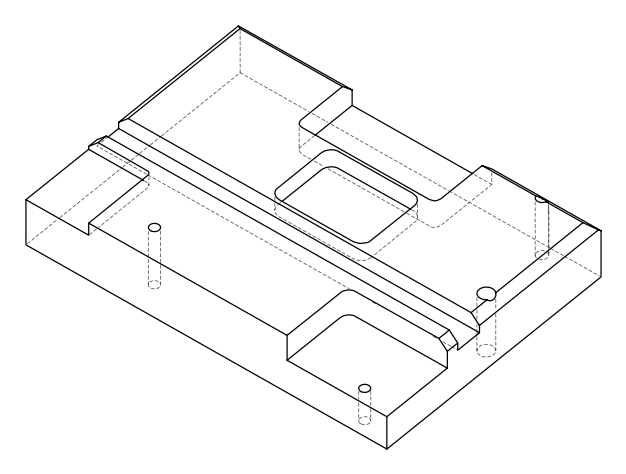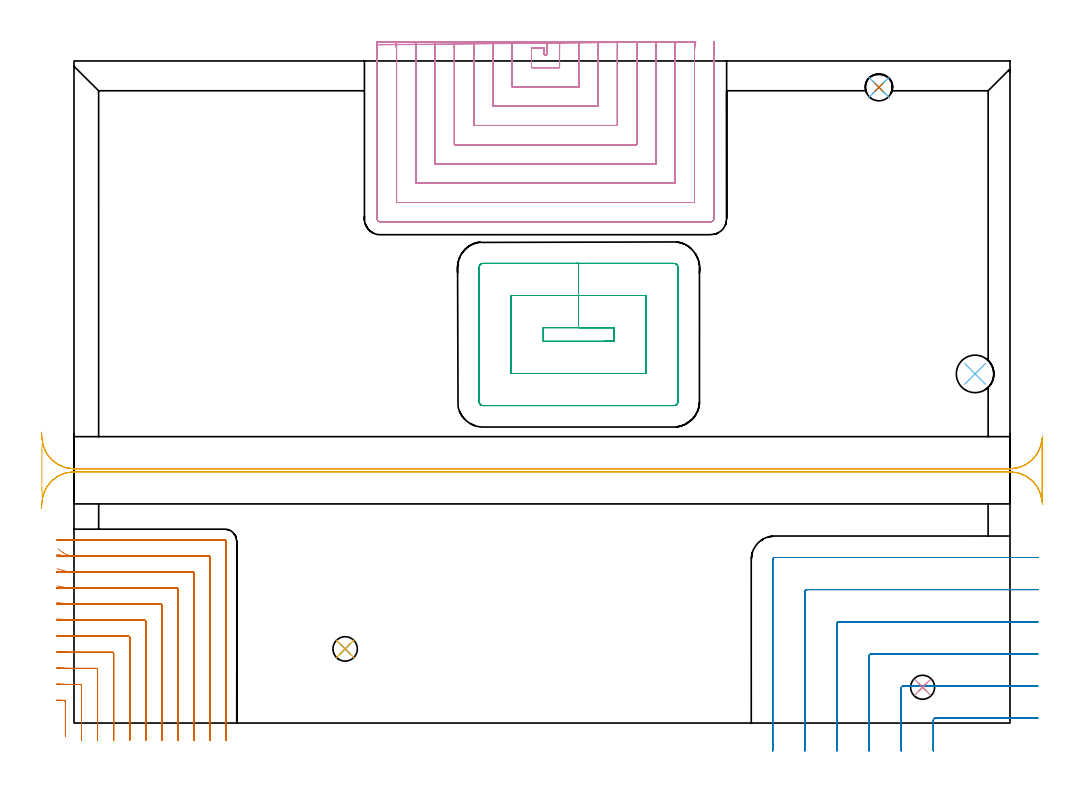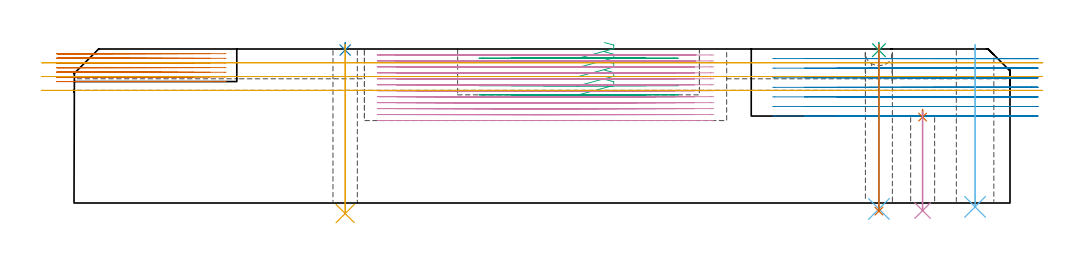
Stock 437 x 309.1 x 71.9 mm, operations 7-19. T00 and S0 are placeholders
(PLAN: 19 operations, 10 tool changes, 142.4 min)
(1 AREA_MILL | FG_CHAMFER_SURFACE | UGT0205_001 | 0.71 min | 1401 mm3)
(2 AREA_MILL_1 | FG_CHAMFER_SURFACE_1 | UGT0205_001 | 0.62 min | 1628 mm3)
(3 AREA_MILL_2 | FG_CHAMFER_SURFACE_2 | UGT0205_001 | 5.55 min | 13774 mm3)
(4 AREA_MILL_3 | FG_CHAMFER_SURFACE_3 | UGT0205_001 | 5.53 min | 13458 mm3)
(5 AREA_MILL_4 | FG_CHAMFER_SURFACE_4 | UGT0205_001 | 5.64 min | 8891 mm3)
(6 AREA_MILL_5 | FG_CHAMFER_SURFACE_5 | UGT0205_001 | 6.86 min | 11357 mm3)
(7 MILL_CORNER_NOTCH_RECTANGULAR | CORNER_NOTCH_RECTANGULAR | NXT0201_013 | Follow Part, ap 2.5, ae 75% | 16.69 min | 104017 mm3)
(8 MILL_CORNER_NOTCH_RECTANGULAR_1 | CORNER_NOTCH_RECTANGULAR_1 | UGT0201_094 | Follow Part, ap 5, ae 75% | 12.81 min | 328967 mm3)
(9 MILL_RECTANGULAR_POCKET | POCKET_RECTANGULAR_STRAIGHT | UGT0201_094 | Follow Part, ap 5, ae 75% | 6.82 min | 206183 mm3)
(10 MILL_SLOT | SLOT_PARTIAL_RECTANGULAR | NXT0201_011 | Follow Part, ap 3, ae 75% | 73.53 min | 455980 mm3)
(11 MILL_RECTANGULAR_SLOT | SLOT_RECTANGULAR | UGT0201_018 | Follow Part, ap 7.5, ae 75% | 6.07 min | 263384 mm3)
(12 INDEXABLE_INSERT_DRILL_THROUGH_HOLE_FROM_SOLID | STEP1HOLE | NXT0302_006 | 0.3 min | 17216 mm3)
(13 SPOT_DRILL | STEP1HOLE_1 | NXT0321_9005460120000 | 0.04 min | 9 mm3)
(14 SPOT_DRILL_1 | STEP1HOLE_2 | NXT0321_9005460120000 | 0.03 min | 8 mm3)
(15 SPOT_DRILL_2 | STEP1HOLE_3 | NXT0321_9005460120000 | 0.03 min | 0 mm3)
(16 DRILL_THROUGH_HOLE_INTO_CENTER | STEP1HOLE_1 | NXT0301_083 | 0.19 min | 3939 mm3)
(17 DRILL_THROUGH_HOLE_INTO_CENTER_1 | STEP1HOLE_2 | UGT0301_225 | 0.32 min | 7322 mm3)
(18 DRILL_THROUGH_HOLE_INTO_CENTER_2 | STEP1HOLE_3 | NXT0301_042 | 0.31 min | 2750 mm3)
(19 DRILL_TO_ENLARGE_THROUGH_HOLE | STEP1HOLE_3 | NXT0301_097 | 0.31 min | 5910 mm3)
(TOOL UGT0205_001 | Chamfer Mill 20 x 3 x 45 deg. | D20 FL50 Z2)
(TOOL NXT0201_013 | ENDMILL 10mm | D10 FL30 Z4)
(TOOL UGT0201_094 | End mill 20 mm | D20 FL38 Z4)
(TOOL NXT0201_011 | ENDMILL 12mm [2P460-1200-NA 1630] | D12 FL38 Z6)
(TOOL UGT0201_018 | End mill 30 mm | D30 FL50 Z4)
(TOOL NXT0302_006 | Index. Insert Drill 17.5mm [880-D1750L25-05] | D17.5 PA176 FL88 Z2)
(TOOL NXT0321_9005460120000 | NC Spot Drill, 142deg, 12mm, Carbide, Uncoated | D12 PA142 FL30 Z2)
(TOOL NXT0301_083 | Carbide Drill 11.2mm [860.1-1120-056A1-MM 2214] | D11.2 PA140 FL72 Z2)
(TOOL UGT0301_225 | Twist Drill 11.4 mm | D11.4 PA118 FL92 Z2)
(TOOL NXT0301_042 | Carbide Drill 7.1mm [860.1-0710-057A1-MM 2214] | D7.1 PA140 FL85 Z2)
(TOOL NXT0301_097 | Carbide Drill 12.6mm [860.1-1260-063A1-MM 2214] | D12.6 PA140 FL77 Z2)
(OP 7 MILL_CORNER_NOTCH_RECTANGULAR)
G17 G21 G94 G90
T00 M6
G54
G17 G0 G90 X-4. Y-6. S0 M3
G43 Z81.9 H0
Z69.728
G94 G1 Y-3. F250.
Y10.111 F500.
G3 X-4.468 Y10.604 R0.5
G2 X-5. Y10.634 R75.
G1 X-7.995 Y10.814 F250.
G0 Z81.9
X3.5 Y-8.
Z69.728
G1 Y-5.
Y17.505 F500.
G3 X3.005 Y18. R0.5
G1 X-0.516
G2 X-5. Y18.149 R67.5
G1 X-7.993 Y18.348 F250.
G0 Z81.9
X11. Y-8.
Z69.728
G1 Y-5.
Y25.005 F500.
G3 X10.505 Y25.5 R0.5
G1 X-0.516
G2 X-5. Y25.668 R60.
G1 X-7.992 Y25.892 F250.
G0 Z81.9
X18.5 Y-8.
Z69.728
G1 Y-5.
Y32.505 F500.
G3 X18.005 Y33. R0.5
G1 X-0.516
G2 X-5. Y33.192 R52.5
G1 X-7.989 Y33.448 F250.
G0 Z81.9
X26. Y-8.
Z69.728
G1 Y-5.
Y40.004 F500.
G3 X25.504 Y40.5 R0.5
G1 X-0.516
G2 X-5. Y40.724 R45.
G1 X-7.985 Y41.023 F250.
G0 Z81.9
X33.5 Y-8.
Z69.728
G1 Y-5.
Y47.504 F500.
G3 X33.004 Y48. R0.5
G1 X-0.516
G2 X-5. Y48.269 R37.5
G1 X-7.978 Y48.628 F250.
G0 Z81.9
X41. Y-8.
Z69.728
G1 Y-5.
Y55.004 F500.
G3 X40.504 Y55.5 R0.5
G1 X-0.516
G2 X-5. Y55.837 R30.
G1 X-7.966 Y56.285 F250.
G0 Z81.9
X48.5 Y-8.
Z69.728
G1 Y-5.
Y62.504 F500.
G3 X48.004 Y63. R0.5
G1 X-0.516
G2 X-5. Y63.451 R22.5
G1 X-7.94 Y64.049 F250.
G0 Z81.9
X56. Y-8.
Z69.728
G1 Y-5.
Y70.004 F500.
G3 X55.504 Y70.5 R0.5
G1 X-0.516
G2 X-5. Y71.186 R15.
G1 X-7.863 Y72.083 F250.
G0 Z81.9
X63.5 Y-8.
Z69.728
G1 Y-5.
Y77.503 F500.
G3 X63.003 Y78. R0.5
G1 X-0.516
G2 X-5. Y79.488 R7.5
G1 X-7.405 Y81.281 F250.
G0 Z81.9
X71. Y-8.
Z69.728
G1 Y-5.
Y84.8 F500.
G3 X70.3 Y85.5 R0.7
G1 X-0.516
X-3.516 F250.
G0 Z81.9
X-4. Y-6.
Z67.557
G1 Y-3.
Y10.012 F500.
G3 X-4.488 Y10.506 R0.5
G2 X-5. Y10.515 R75.
G1 X-7.999 Y10.574 F250.
G0 Z81.9
X3.5 Y-8.
Z67.557
G1 Y-5.
Y17.505 F500.
G3 X3.005 Y18. R0.5
G1 X-3.524
G2 X-5. Y18.016 R67.5
G1 X-7.999 Y18.082 F250.
G0 Z81.9
X11. Y-8.
Z67.557
G1 Y-5.
Y25.005 F500.
G3 X10.505 Y25.5 R0.5
G1 X-3.524
G2 X-5. Y25.518 R60.
G1 X-7.999 Y25.592 F250.
G0 Z81.9
X18.5 Y-8.
Z67.557
G1 Y-5.
Y32.505 F500.
G3 X18.005 Y33. R0.5
G1 X-3.524
G2 X-5. Y33.021 R52.5
G1 X-7.999 Y33.105 F250.
G0 Z81.9
X26. Y-8.
Z67.557
G1 Y-5.
Y40.004 F500.
G3 X25.504 Y40.5 R0.5
G1 X-3.524
G2 X-5. Y40.524 R45.
G1 X-7.998 Y40.623 F250.
G0 Z81.9
X33.5 Y-8.
Z67.557
G1 Y-5.
Y47.504 F500.
G3 X33.004 Y48. R0.5
G1 X-3.524
G2 X-5. Y48.029 R37.5
G1 X-7.998 Y48.147 F250.
G0 Z81.9
X41. Y-8.
Z67.557
G1 Y-5.
Y55.004 F500.
G3 X40.504 Y55.5 R0.5
G1 X-3.524
G2 X-5. Y55.536 R30.
G1 X-7.996 Y55.684 F250.
G0 Z81.9
X48.5 Y-8.
Z67.557
G1 Y-5.
Y62.504 F500.
G3 X48.004 Y63. R0.5
G1 X-3.524
G2 X-5. Y63.048 R22.5
G1 X-7.994 Y63.245 F250.
G0 Z81.9
X56. Y-8.
Z67.557
G1 Y-5.
Y70.004 F500.
G3 X55.504 Y70.5 R0.5
G1 X-3.524
G2 X-5. Y70.573 R15.
G1 X-7.985 Y70.868 F250.
G0 Z81.9
X63.5 Y-8.
Z67.557
G1 Y-5.
Y77.503 F500.
G3 X63.003 Y78. R0.5
G1 X-3.524
G2 X-5. Y78.147 R7.5
G1 X-7.941 Y78.737 F250.
G0 Z81.9
X71. Y-8.
Z67.557
G1 Y-5.
Y84.8 F500.
G3 X70.3 Y85.5 R0.7
G1 X-3.524
X-6.524 F250.
G0 Z81.9
X-4. Y-6.
Z65.386
G1 Y-3.
Y10.005 F500.
G3 X-4.495 Y10.5 R0.5
G2 X-5. Y10.5 R75.
G1 X-8. Y10.507 F250.
G0 Z81.9
X3.5 Y-8.
Z65.386
G1 Y-5.
Y17.505 F500.
G3 X3.005 Y18. R0.5
G1 X-4.817
X-5.
X-8. Y18.008 F250.
G0 Z81.9
X11. Y-8.
Z65.386
G1 Y-5.
Y25.005 F500.
G3 X10.505 Y25.5 R0.5
G1 X-4.817
X-5.
X-8. Y25.509 F250.
G0 Z81.9
X18.5 Y-8.
Z65.386
G1 Y-5.
Y32.505 F500.
G3 X18.005 Y33. R0.5
G1 X-4.817
X-5.
X-8. Y33.011 F250.
G0 Z81.9
X26. Y-8.
Z65.386
G1 Y-5.
Y40.004 F500.
G3 X25.504 Y40.5 R0.5
G1 X-4.817
X-5.
X-8. Y40.513 F250.
G0 Z81.9
X33.5 Y-8.
Z65.386
G1 Y-5.
Y47.504 F500.
G3 X33.004 Y48. R0.5
G1 X-4.817
X-5.
X-8. Y48.015 F250.
G0 Z81.9
X41. Y-8.
Z65.386
G1 Y-5.
Y55.004 F500.
G3 X40.504 Y55.5 R0.5
G1 X-4.817
X-5. Y55.501
X-8. Y55.519 F250.
G0 Z81.9
X48.5 Y-8.
Z65.386
G1 Y-5.
Y62.504 F500.
G3 X48.004 Y63. R0.5
G1 X-4.817
X-5. Y63.001
X-8. Y63.025 F250.
G0 Z81.9
X56. Y-8.
Z65.386
G1 Y-5.
Y70.004 F500.
G3 X55.504 Y70.5 R0.5
G1 X-4.817
X-5. Y70.501
X-8. Y70.538 F250.
G0 Z81.9
X63.5 Y-8.
Z65.386
G1 Y-5.
Y77.503 F500.
G3 X63.003 Y78. R0.5
G1 X-4.817
X-5. Y78.002
X-7.999 Y78.075 F250.
G0 Z81.9
X71. Y-8.
Z65.386
G1 Y-5.
Y84.8 F500.
G3 X70.3 Y85.5 R0.7
G1 X-4.817
X-7.817 F250.
G0 Z81.9
X-4. Y-6.
Z63.214
G1 Y-3.
Y10.005 F500.
G3 X-4.495 Y10.5 R0.5
G2 X-5. Y10.498 R75.
G1 X-8. F250.
G0 Z81.9
X3.5 Y-8.
Z63.214
G1 Y-5.
Y17.505 F500.
G3 X3.005 Y18. R0.5
G1 X-5.
X-8. F250.
G0 Z81.9
X11. Y-8.
Z63.214
G1 Y-5.
Y25.005 F500.
G3 X10.505 Y25.5 R0.5
G1 X-5.
X-8. F250.
G0 Z81.9
X18.5 Y-8.
Z63.214
G1 Y-5.
Y32.505 F500.
G3 X18.005 Y33. R0.5
G1 X-5.
X-8. F250.
G0 Z81.9
X26. Y-8.
Z63.214
G1 Y-5.
Y40.004 F500.
G3 X25.504 Y40.5 R0.5
G1 X-5.
X-8. F250.
G0 Z81.9
X33.5 Y-8.
Z63.214
G1 Y-5.
Y47.504 F500.
G3 X33.004 Y48. R0.5
G1 X-5.
X-8. F250.
G0 Z81.9
X41. Y-8.
Z63.214
G1 Y-5.
Y55.004 F500.
G3 X40.504 Y55.5 R0.5
G1 X-5.
X-8. F250.
G0 Z81.9
X48.5 Y-8.
Z63.214
G1 Y-5.
Y62.504 F500.
G3 X48.004 Y63. R0.5
G1 X-5.
X-8. F250.
G0 Z81.9
X56. Y-8.
Z63.214
G1 Y-5.
Y70.004 F500.
G3 X55.504 Y70.5 R0.5
G1 X-5.
X-8. F250.
G0 Z81.9
X63.5 Y-8.
Z63.214
G1 Y-5.
Y77.503 F500.
G3 X63.003 Y78. R0.5
G1 X-5.
X-8. F250.
G0 Z81.9
X71. Y-8.
Z63.214
G1 Y-5.
Y84.8 F500.
G3 X70.3 Y85.5 R0.7
G1 X-5.
X-8. F250.
G0 Z81.9
X-4. Y-6.
Z61.043
G1 Y-3.
Y10.005 F500.
G3 X-4.495 Y10.5 R0.5
G2 X-5. Y10.498 R75.
G1 X-8. F250.
G0 Z81.9
X3.5 Y-8.
Z61.043
G1 Y-5.
Y17.505 F500.
G3 X3.005 Y18. R0.5
G1 X-5.
X-8. F250.
G0 Z81.9
X11. Y-8.
Z61.043
G1 Y-5.
Y25.005 F500.
G3 X10.505 Y25.5 R0.5
G1 X-5.
X-8. F250.
G0 Z81.9
X18.5 Y-8.
Z61.043
G1 Y-5.
Y32.505 F500.
G3 X18.005 Y33. R0.5
G1 X-5.
X-8. F250.
G0 Z81.9
X26. Y-8.
Z61.043
G1 Y-5.
Y40.004 F500.
G3 X25.504 Y40.5 R0.5
G1 X-5.
X-8. F250.
G0 Z81.9
X33.5 Y-8.
Z61.043
G1 Y-5.
Y47.504 F500.
G3 X33.004 Y48. R0.5
G1 X-5.
X-8. F250.
G0 Z81.9
X41. Y-8.
Z61.043
G1 Y-5.
Y55.004 F500.
G3 X40.504 Y55.5 R0.5
G1 X-5.
X-8. F250.
G0 Z81.9
X48.5 Y-8.
Z61.043
G1 Y-5.
Y62.504 F500.
G3 X48.004 Y63. R0.5
G1 X-5.
X-8. F250.
G0 Z81.9
X56. Y-8.
Z61.043
G1 Y-5.
Y70.004 F500.
G3 X55.504 Y70.5 R0.5
G1 X-5.
X-8. F250.
G0 Z81.9
X63.5 Y-8.
Z61.043
G1 Y-5.
Y77.503 F500.
G3 X63.003 Y78. R0.5
G1 X-5.
X-8. F250.
G0 Z81.9
X71. Y-8.
Z61.043
G1 Y-5.
Y84.8 F500.
G3 X70.3 Y85.5 R0.7
G1 X-5.
X-8. F250.
G0 Z81.9
X-4. Y-6.
Z58.871
G1 Y-3.
Y10.005 F500.
G3 X-4.495 Y10.5 R0.5
G2 X-5. Y10.498 R75.
G1 X-8. F250.
G0 Z81.9
X3.5 Y-8.
Z58.871
G1 Y-5.
Y17.505 F500.
G3 X3.005 Y18. R0.5
G1 X-5.
X-8. F250.
G0 Z81.9
X11. Y-8.
Z58.871
G1 Y-5.
Y25.005 F500.
G3 X10.505 Y25.5 R0.5
G1 X-5.
X-8. F250.
G0 Z81.9
X18.5 Y-8.
Z58.871
G1 Y-5.
Y32.505 F500.
G3 X18.005 Y33. R0.5
G1 X-5.
X-8. F250.
G0 Z81.9
X26. Y-8.
Z58.871
G1 Y-5.
Y40.004 F500.
G3 X25.504 Y40.5 R0.5
G1 X-5.
X-8. F250.
G0 Z81.9
X33.5 Y-8.
Z58.871
G1 Y-5.
Y47.504 F500.
G3 X33.004 Y48. R0.5
G1 X-5.
X-8. F250.
G0 Z81.9
X41. Y-8.
Z58.871
G1 Y-5.
Y55.004 F500.
G3 X40.504 Y55.5 R0.5
G1 X-5.
X-8. F250.
G0 Z81.9
X48.5 Y-8.
Z58.871
G1 Y-5.
Y62.504 F500.
G3 X48.004 Y63. R0.5
G1 X-5.
X-8. F250.
G0 Z81.9
X56. Y-8.
Z58.871
G1 Y-5.
Y70.004 F500.
G3 X55.504 Y70.5 R0.5
G1 X-5.
X-8. F250.
G0 Z81.9
X63.5 Y-8.
Z58.871
G1 Y-5.
Y77.503 F500.
G3 X63.003 Y78. R0.5
G1 X-5.
X-8. F250.
G0 Z81.9
X71. Y-8.
Z58.871
G1 Y-5.
Y84.8 F500.
G3 X70.3 Y85.5 R0.7
G1 X-5.
X-8. F250.
G0 Z81.9
X-4. Y-6.
Z56.7
G1 Y-3.
Y10.005 F500.
G3 X-4.495 Y10.5 R0.5
G2 X-5. Y10.498 R75.
G1 X-8. F250.
G0 Z81.9
X3.5 Y-8.
Z56.7
G1 Y-5.
Y17.505 F500.
G3 X3.005 Y18. R0.5
G1 X-5.
X-8. F250.
G0 Z81.9
X11. Y-8.
Z56.7
G1 Y-5.
Y25.005 F500.
G3 X10.505 Y25.5 R0.5
G1 X-5.
X-8. F250.
G0 Z81.9
X18.5 Y-8.
Z56.7
G1 Y-5.
Y32.505 F500.
G3 X18.005 Y33. R0.5
G1 X-5.
X-8. F250.
G0 Z81.9
X26. Y-8.
Z56.7
G1 Y-5.
Y40.004 F500.
G3 X25.504 Y40.5 R0.5
G1 X-5.
X-8. F250.
G0 Z81.9
X33.5 Y-8.
Z56.7
G1 Y-5.
Y47.504 F500.
G3 X33.004 Y48. R0.5
G1 X-5.
X-8. F250.
G0 Z81.9
X41. Y-8.
Z56.7
G1 Y-5.
Y55.004 F500.
G3 X40.504 Y55.5 R0.5
G1 X-5.
X-8. F250.
G0 Z81.9
X48.5 Y-8.
Z56.7
G1 Y-5.
Y62.504 F500.
G3 X48.004 Y63. R0.5
G1 X-5.
X-8. F250.
G0 Z81.9
X56. Y-8.
Z56.7
G1 Y-5.
Y70.004 F500.
G3 X55.504 Y70.5 R0.5
G1 X-5.
X-8. F250.
G0 Z81.9
X63.5 Y-8.
Z56.7
G1 Y-5.
Y77.503 F500.
G3 X63.003 Y78. R0.5
G1 X-5.
X-8. F250.
G0 Z81.9
X71. Y-8.
Z56.7
G1 Y-5.
Y84.8 F500.
G3 X70.3 Y85.5 R0.7
G1 X-5.
X-8. F250.
G0 Z81.9
M5
M2
(OP 8 MILL_CORNER_NOTCH_RECTANGULAR_1)
G17 G21 G94 G90
T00 M6
G54
G17 G0 G90 X450. Y2.3 S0 M3
G43 Z81.9 H0
Z67.428
G94 G1 X447. F250.
X402.194 F500.
G3 X401.2 Y1.307 R1.
G1 Y-10.
Y-13. F250.
G0 Z81.9
X450. Y17.3
Z67.428
G1 X447.
X387.194 F500.
G3 X386.2 Y16.306 R1.
G1 Y-10.
Y-13. F250.
G0 Z81.9
X450. Y32.3
Z67.428
G1 X447.
X372.194 F500.
G3 X371.2 Y31.306 R1.
G1 Y-10.
Y-13. F250.
G0 Z81.9
X450. Y47.3
Z67.428
G1 X447.
X357.195 F500.
G3 X356.2 Y46.305 R1.
G1 Y-10.
Y-13. F250.
G0 Z81.9
X450. Y62.3
Z67.428
G1 X447.
X342.195 F500.
G3 X341.2 Y61.305 R1.
G1 Y-10.
Y-13. F250.
G0 Z81.9
X450. Y77.3
Z67.428
G1 X447.
X327.195 F500.
G3 X326.2 Y76.305 R1.
G1 Y-10.
Y-13. F250.
G0 Z81.9
X450. Y2.3
Z62.957
G1 X447.
X402.193 F500.
G3 X401.2 Y1.307 R1.
G1 Y-10.
Y-13. F250.
G0 Z81.9
X450. Y17.3
Z62.957
G1 X447.
X387.194 F500.
G3 X386.2 Y16.306 R1.
G1 Y-10.
Y-13. F250.
G0 Z81.9
X450. Y32.3
Z62.957
G1 X447.
X372.194 F500.
G3 X371.2 Y31.306 R1.
G1 Y-10.
Y-13. F250.
G0 Z81.9
X450. Y47.3
Z62.957
G1 X447.
X357.195 F500.
G3 X356.2 Y46.305 R1.
G1 Y-10.
Y-13. F250.
G0 Z81.9
X450. Y62.3
Z62.957
G1 X447.
X342.195 F500.
G3 X341.2 Y61.305 R1.
G1 Y-10.
Y-13. F250.
G0 Z81.9
X450. Y77.3
Z62.957
G1 X447.
X327.195 F500.
G3 X326.2 Y76.305 R1.
G1 Y-10.
Y-13. F250.
G0 Z81.9
X450. Y2.3
Z58.486
G1 X447.
X402.193 F500.
G3 X401.2 Y1.307 R1.
G1 Y-10.
Y-13. F250.
G0 Z81.9
X450. Y17.3
Z58.486
G1 X447.
X387.194 F500.
G3 X386.2 Y16.306 R1.
G1 Y-10.
Y-13. F250.
G0 Z81.9
X450. Y32.3
Z58.486
G1 X447.
X372.194 F500.
G3 X371.2 Y31.306 R1.
G1 Y-10.
Y-13. F250.
G0 Z81.9
X450. Y47.3
Z58.486
G1 X447.
X357.195 F500.
G3 X356.2 Y46.305 R1.
G1 Y-10.
Y-13. F250.
G0 Z81.9
X450. Y62.3
Z58.486
G1 X447.
X342.195 F500.
G3 X341.2 Y61.305 R1.
G1 Y-10.
Y-13. F250.
G0 Z81.9
X450. Y77.3
Z58.486
G1 X447.
X327.195 F500.
G3 X326.2 Y76.305 R1.
G1 Y-10.
Y-13. F250.
G0 Z81.9
X450. Y2.3
Z54.014
G1 X447.
X402.193 F500.
G3 X401.2 Y1.307 R1.
G1 Y-10.
Y-13. F250.
G0 Z81.9
X450. Y17.3
Z54.014
G1 X447.
X387.194 F500.
G3 X386.2 Y16.306 R1.
G1 Y-10.
Y-13. F250.
G0 Z81.9
X450. Y32.3
Z54.014
G1 X447.
X372.194 F500.
G3 X371.2 Y31.306 R1.
G1 Y-10.
Y-13. F250.
G0 Z81.9
X450. Y47.3
Z54.014
G1 X447.
X357.195 F500.
G3 X356.2 Y46.305 R1.
G1 Y-10.
Y-13. F250.
G0 Z81.9
X450. Y62.3
Z54.014
G1 X447.
X342.195 F500.
G3 X341.2 Y61.305 R1.
G1 Y-10.
Y-13. F250.
G0 Z81.9
X450. Y77.3
Z54.014
G1 X447.
X327.195 F500.
G3 X326.2 Y76.305 R1.
G1 Y-10.
Y-13. F250.
G0 Z81.9
X450. Y2.3
Z49.543
G1 X447.
X402.193 F500.
G3 X401.2 Y1.307 R1.
G1 Y-10.
Y-13. F250.
G0 Z81.9
X450. Y17.3
Z49.543
G1 X447.
X387.194 F500.
G3 X386.2 Y16.306 R1.
G1 Y-10.
Y-13. F250.
G0 Z81.9
X450. Y32.3
Z49.543
G1 X447.
X372.194 F500.
G3 X371.2 Y31.306 R1.
G1 Y-10.
Y-13. F250.
G0 Z81.9
X450. Y47.3
Z49.543
G1 X447.
X357.195 F500.
G3 X356.2 Y46.305 R1.
G1 Y-10.
Y-13. F250.
G0 Z81.9
X450. Y62.3
Z49.543
G1 X447.
X342.195 F500.
G3 X341.2 Y61.305 R1.
G1 Y-10.
Y-13. F250.
G0 Z81.9
X450. Y77.3
Z49.543
G1 X447.
X327.195 F500.
G3 X326.2 Y76.305 R1.
G1 Y-10.
Y-13. F250.
G0 Z81.9
X450. Y2.3
Z45.071
G1 X447.
X402.193 F500.
G3 X401.2 Y1.307 R1.
G1 Y-10.
Y-13. F250.
G0 Z81.9
X450. Y17.3
Z45.071
G1 X447.
X387.194 F500.
G3 X386.2 Y16.306 R1.
G1 Y-10.
Y-13. F250.
G0 Z81.9
X450. Y32.3
Z45.071
G1 X447.
X372.194 F500.
G3 X371.2 Y31.306 R1.
G1 Y-10.
Y-13. F250.
G0 Z81.9
X450. Y47.3
Z45.071
G1 X447.
X357.195 F500.
G3 X356.2 Y46.305 R1.
G1 Y-10.
Y-13. F250.
G0 Z81.9
X450. Y62.3
Z45.071
G1 X447.
X342.195 F500.
G3 X341.2 Y61.305 R1.
G1 Y-10.
Y-13. F250.
G0 Z81.9
X450. Y77.3
Z45.071
G1 X447.
X327.195 F500.
G3 X326.2 Y76.305 R1.
G1 Y-10.
Y-13. F250.
G0 Z81.9
X450. Y2.3
Z40.6
G1 X447.
X402.193 F500.
G3 X401.2 Y1.307 R1.
G1 Y-10.
Y-13. F250.
G0 Z81.9
X450. Y17.3
Z40.6
G1 X447.
X387.194 F500.
G3 X386.2 Y16.306 R1.
G1 Y-10.
Y-13. F250.
G0 Z81.9
X450. Y32.3
Z40.6
G1 X447.
X372.194 F500.
G3 X371.2 Y31.306 R1.
G1 Y-10.
Y-13. F250.
G0 Z81.9
X450. Y47.3
Z40.6
G1 X447.
X357.195 F500.
G3 X356.2 Y46.305 R1.
G1 Y-10.
Y-13. F250.
G0 Z81.9
X450. Y62.3
Z40.6
G1 X447.
X342.195 F500.
G3 X341.2 Y61.305 R1.
G1 Y-10.
Y-13. F250.
G0 Z81.9
X450. Y77.3
Z40.6
G1 X447.
X327.195 F500.
G3 X326.2 Y76.305 R1.
G1 Y-10.
Y-13. F250.
G0 Z81.9
M5
M2
(OP 9 MILL_RECTANGULAR_POCKET)
G17 G21 G94 G90
T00 M6
G54
G17 G0 G90 X247.681 Y178.2 S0 M3
G43 Z81.9 H0
Z74.9
G94 G1 X252. Z73.743 F250.
Y184.6 Z72.028
X235.55 Z67.62
X219.1 F500.
Y178.2
X252.
Y184.6
X235.55
Y199.6
X204.1
Y163.2
X267.
Y199.6
X235.55
Y214.6
X191.
G3 X189.1 Y212.7 R1.9
G1 Y150.1
G3 X191. Y148.2 R1.9
G1 X280.1
G3 X282. Y150.1 R1.9
G1 Y212.7
G3 X280.1 Y214.6 R1.9
G1 X235.55
X234.55
G0 X247.681 Y178.2 Z70.62
G1 X252. Z69.463 F250.
Y184.6 Z67.748
X235.55 Z63.34
X219.1 F500.
Y178.2
X252.
Y184.6
X235.55
Y199.6
X204.1
Y163.2
X267.
Y199.6
X235.55
Y214.6
X191.
G3 X189.1 Y212.7 R1.9
G1 Y150.1
G3 X191. Y148.2 R1.9
G1 X280.1
G3 X282. Y150.1 R1.9
G1 Y212.7
G3 X280.1 Y214.6 R1.9
G1 X235.55
X234.55
G0 X247.681 Y178.2 Z66.34
G1 X252. Z65.183 F250.
Y184.6 Z63.468
X235.55 Z59.06
X219.1 F500.
Y178.2
X252.
Y184.6
X235.55
Y199.6
X204.1
Y163.2
X267.
Y199.6
X235.55
Y214.6
X191.
G3 X189.1 Y212.7 R1.9
G1 Y150.1
G3 X191. Y148.2 R1.9
G1 X280.1
G3 X282. Y150.1 R1.9
G1 Y212.7
G3 X280.1 Y214.6 R1.9
G1 X235.55
X234.55
G0 X247.681 Y178.2 Z62.06
G1 X252. Z60.903 F250.
Y184.6 Z59.188
X235.55 Z54.78
X219.1 F500.
Y178.2
X252.
Y184.6
X235.55
Y199.6
X204.1
Y163.2
X267.
Y199.6
X235.55
Y214.6
X191.
G3 X189.1 Y212.7 R1.9
G1 Y150.1
G3 X191. Y148.2 R1.9
G1 X280.1
G3 X282. Y150.1 R1.9
G1 Y212.7
G3 X280.1 Y214.6 R1.9
G1 X235.55
X234.55
G0 X247.681 Y178.2 Z57.78
G1 X252. Z56.623 F250.
Y184.6 Z54.908
X235.55 Z50.5
X219.1 F500.
Y178.2
X252.
Y184.6
X235.55
Y199.6
X204.1
Y163.2
X267.
Y199.6
X235.55
Y214.6
X191.
G3 X189.1 Y212.7 R1.9
G1 Y150.1
G3 X191. Y148.2 R1.9
G1 X280.1
G3 X282. Y150.1 R1.9
G1 Y212.7
G3 X280.1 Y214.6 R1.9
G1 X235.55
X234.55
G0 Z81.9
M5
M2
(OP 10 MILL_SLOT)
G17 G21 G94 G90
T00 M6
G54
G17 G0 G90 X220.774 Y318.099 S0 M3
G43 Z81.9 H1
Z69.117
G94 G1 X220.715 Y315.1 F250.
G3 X220.7 Y313.572 R78. F500.
G1 Y312.
X219.6
Y313.572
G3 X219.585 Y315.1 R78.
G1 X213.584
G2 X213.6 Y313.572 R72.
G1 Y306.
X226.7
Y313.572
G2 X226.716 Y315.1 R72.
G1 X226.78 Y318.099 F250.
X204.509
X204.581 Y315.1
G2 X204.6 Y313.572 R63. F500.
G1 Y297.
X235.7
Y313.572
G2 X235.719 Y315.1 R63.
G1 X235.791 Y318.099 F250.
X195.493
X195.578 Y315.1
G2 X195.6 Y313.572 R54. F500.
G1 Y288.
X244.7
Y313.572
G2 X244.722 Y315.1 R54.
G1 X244.806 Y318.099 F250.
X186.472 Y318.098
X186.574 Y315.1
G2 X186.6 Y313.572 R45. F500.
G1 Y279.
X253.7
Y313.572
G2 X253.726 Y315.1 R45.
G1 X253.828 Y318.098 F250.
X177.44 Y318.097
X177.568 Y315.1
G2 X177.6 Y313.572 R36. F500.
G1 Y270.
X262.7
Y313.572
G2 X262.732 Y315.1 R36.
G1 X262.86 Y318.097 F250.
X168.387 Y318.095
X168.557 Y315.1
G2 X168.6 Y313.572 R27. F500.
G1 Y261.
X271.7
Y313.572
G2 X271.743 Y315.1 R27.
G1 X271.913 Y318.095 F250.
X159.28 Y318.089
X159.535 Y315.1
G2 X159.6 Y313.572 R18. F500.
G1 Y252.
X280.7
Y313.572
G2 X280.765 Y315.1 R18.
G1 X281.02 Y318.089 F250.
X149.96 Y318.056
X150.469 Y315.1
G2 X150.6 Y313.572 R9. F500.
G1 Y243.
X289.7
Y313.572
G2 X289.831 Y315.1 R9.
G1 X290.34 Y318.056 F250.
X141.6 Y316.572
Y313.572
Y235.4 F500.
G3 X143. Y234. R1.4
G1 X297.3
G3 X298.7 Y235.4 R1.4
G1 Y313.572
Y316.572 F250.
G0 X220.761 Y318.1 Z66.333
G1 X220.711 Y315.1
G3 X220.7 Y313.794 R78. F500.
G1 Y312.
X219.6
Y313.794
G3 X219.589 Y315.1 R78.
G1 X213.588
G2 X213.6 Y313.794 R72.
G1 Y306.
X226.7
Y313.794
G2 X226.712 Y315.1 R72.
G1 X226.766 Y318.1 F250.
X204.524 Y318.099
X204.586 Y315.1
G2 X204.6 Y313.794 R63. F500.
G1 Y297.
X235.7
Y313.794
G2 X235.714 Y315.1 R63.
G1 X235.776 Y318.099 F250.
X195.512
X195.584 Y315.1
G2 X195.6 Y313.794 R54. F500.
G1 Y288.
X244.7
Y313.794
G2 X244.716 Y315.1 R54.
G1 X244.788 Y318.099 F250.
X186.494
X186.581 Y315.1
G2 X186.6 Y313.794 R45. F500.
G1 Y279.
X253.7
Y313.794
G2 X253.719 Y315.1 R45.
G1 X253.806 Y318.099 F250.
X177.467 Y318.098
X177.576 Y315.1
G2 X177.6 Y313.794 R36. F500.
G1 Y270.
X262.7
Y313.794
G2 X262.724 Y315.1 R36.
G1 X262.833 Y318.098 F250.
X168.423 Y318.096
X168.568 Y315.1
G2 X168.6 Y313.794 R27. F500.
G1 Y261.
X271.7
Y313.794
G2 X271.732 Y315.1 R27.
G1 X271.877 Y318.096 F250.
X159.335 Y318.092
X159.553 Y315.1
G2 X159.6 Y313.794 R18. F500.
G1 Y252.
X280.7
Y313.794
G2 X280.747 Y315.1 R18.
G1 X280.965 Y318.092 F250.
X150.07 Y318.068
X150.505 Y315.1
G2 X150.6 Y313.794 R9. F500.
G1 Y243.
X289.7
Y313.794
G2 X289.795 Y315.1 R9.
G1 X290.231 Y318.068 F250.
X141.6 Y316.794
Y313.794
Y235.4 F500.
G3 X143. Y234. R1.4
G1 X297.3
G3 X298.7 Y235.4 R1.4
G1 Y313.794
Y316.794 F250.
G0 X220.703 Y318.1 Z63.55
G1 X220.7 Y315.1
Y315.03 F500.
Y312.
X219.6
Y315.03
Y315.1
X213.6
Y315.03
Y306.
X226.7
Y315.03
Y315.1
X226.703 Y318.1 F250.
X204.597
X204.6 Y315.1
Y315.03 F500.
Y297.
X235.7
Y315.03
Y315.1
X235.703 Y318.1 F250.
X195.596
X195.6 Y315.1
Y315.03 F500.
Y288.
X244.7
Y315.03
Y315.1
X244.704 Y318.1 F250.
X186.595
X186.6 Y315.1
Y315.03 F500.
Y279.
X253.7
Y315.03
Y315.1
X253.705 Y318.1 F250.
X177.594
X177.6 Y315.1
Y315.03 F500.
Y270.
X262.7
Y315.03
Y315.1
X262.706 Y318.1 F250.
X168.592
X168.6 Y315.1
Y315.03 F500.
Y261.
X271.7
Y315.03
Y315.1
X271.708 Y318.1 F250.
X159.588
X159.6 Y315.1
Y315.03 F500.
Y252.
X280.7
Y315.03
Y315.1
X280.712 Y318.1 F250.
X150.576
X150.6 Y315.1
Y315.03 F500.
Y243.
X289.7
Y315.03
Y315.1
X289.724 Y318.1 F250.
X141.6 Y318.03
Y315.03
Y235.4 F500.
G3 X143. Y234. R1.4
G1 X297.3
G3 X298.7 Y235.4 R1.4
G1 Y315.03
Y318.03 F250.
G0 X220.7 Y318.1 Z60.767
G1 Y315.1
Y312. F500.
X219.6
Y315.1
X213.6
Y306.
X226.7
Y315.1
Y318.1 F250.
X204.6
Y315.1
Y297. F500.
X235.7
Y315.1
Y318.1 F250.
X195.6
Y315.1
Y288. F500.
X244.7
Y315.1
Y318.1 F250.
X186.6
Y315.1
Y279. F500.
X253.7
Y315.1
Y318.1 F250.
X177.6
Y315.1
Y270. F500.
X262.7
Y315.1
Y318.1 F250.
X168.6
Y315.1
Y261. F500.
X271.7
Y315.1
Y318.1 F250.
X159.6
Y315.1
Y252. F500.
X280.7
Y315.1
Y318.1 F250.
X150.6
Y315.1
Y243. F500.
X289.7
Y315.1
Y318.1 F250.
X141.6
Y315.1
Y235.4 F500.
G3 X143. Y234. R1.4
G1 X297.3
G3 X298.7 Y235.4 R1.4
G1 Y315.1
Y318.1 F250.
G0 X220.7 Z57.983
G1 Y315.1
Y312. F500.
X219.6
Y315.1
X213.6
Y306.
X226.7
Y315.1
Y318.1 F250.
X204.6
Y315.1
Y297. F500.
X235.7
Y315.1
Y318.1 F250.
X195.6
Y315.1
Y288. F500.
X244.7
Y315.1
Y318.1 F250.
X186.6
Y315.1
Y279. F500.
X253.7
Y315.1
Y318.1 F250.
X177.6
Y315.1
Y270. F500.
X262.7
Y315.1
Y318.1 F250.
X168.6
Y315.1
Y261. F500.
X271.7
Y315.1
Y318.1 F250.
X159.6
Y315.1
Y252. F500.
X280.7
Y315.1
Y318.1 F250.
X150.6
Y315.1
Y243. F500.
X289.7
Y315.1
Y318.1 F250.
X141.6
Y315.1
Y235.4 F500.
G3 X143. Y234. R1.4
G1 X297.3
G3 X298.7 Y235.4 R1.4
G1 Y315.1
Y318.1 F250.
G0 X220.7 Z55.2
G1 Y315.1
Y312. F500.
X219.6
Y315.1
X213.6
Y306.
X226.7
Y315.1
Y318.1 F250.
X204.6
Y315.1
Y297. F500.
X235.7
Y315.1
Y318.1 F250.
X195.6
Y315.1
Y288. F500.
X244.7
Y315.1
Y318.1 F250.
X186.6
Y315.1
Y279. F500.
X253.7
Y315.1
Y318.1 F250.
X177.6
Y315.1
Y270. F500.
X262.7
Y315.1
Y318.1 F250.
X168.6
Y315.1
Y261. F500.
X271.7
Y315.1
Y318.1 F250.
X159.6
Y315.1
Y252. F500.
X280.7
Y315.1
Y318.1 F250.
X150.6
Y315.1
Y243. F500.
X289.7
Y315.1
Y318.1 F250.
X141.6
Y315.1
Y235.4 F500.
G3 X143. Y234. R1.4
G1 X297.3
G3 X298.7 Y235.4 R1.4
G1 Y315.1
Y318.1 F250.
G0 X220.7 Z52.417
G1 Y315.1
Y312. F500.
X219.6
Y315.1
X213.6
Y306.
X226.7
Y315.1
Y318.1 F250.
X204.6
Y315.1
Y297. F500.
X235.7
Y315.1
Y318.1 F250.
X195.6
Y315.1
Y288. F500.
X244.7
Y315.1
Y318.1 F250.
X186.6
Y315.1
Y279. F500.
X253.7
Y315.1
Y318.1 F250.
X177.6
Y315.1
Y270. F500.
X262.7
Y315.1
Y318.1 F250.
X168.6
Y315.1
Y261. F500.
X271.7
Y315.1
Y318.1 F250.
X159.6
Y315.1
Y252. F500.
X280.7
Y315.1
Y318.1 F250.
X150.6
Y315.1
Y243. F500.
X289.7
Y315.1
Y318.1 F250.
X141.6
Y315.1
Y235.4 F500.
G3 X143. Y234. R1.4
G1 X297.3
G3 X298.7 Y235.4 R1.4
G1 Y315.1
Y318.1 F250.
G0 X220.7 Z49.633
G1 Y315.1
Y312. F500.
X219.6
Y315.1
X213.6
Y306.
X226.7
Y315.1
Y318.1 F250.
X204.6
Y315.1
Y297. F500.
X235.7
Y315.1
Y318.1 F250.
X195.6
Y315.1
Y288. F500.
X244.7
Y315.1
Y318.1 F250.
X186.6
Y315.1
Y279. F500.
X253.7
Y315.1
Y318.1 F250.
X177.6
Y315.1
Y270. F500.
X262.7
Y315.1
Y318.1 F250.
X168.6
Y315.1
Y261. F500.
X271.7
Y315.1
Y318.1 F250.
X159.6
Y315.1
Y252. F500.
X280.7
Y315.1
Y318.1 F250.
X150.6
Y315.1
Y243. F500.
X289.7
Y315.1
Y318.1 F250.
X141.6
Y315.1
Y235.4 F500.
G3 X143. Y234. R1.4
G1 X297.3
G3 X298.7 Y235.4 R1.4
G1 Y315.1
Y318.1 F250.
G0 X220.7 Z46.85
G1 Y315.1
Y312. F500.
X219.6
Y315.1
X213.6
Y306.
X226.7
Y315.1
Y318.1 F250.
X204.6
Y315.1
Y297. F500.
X235.7
Y315.1
Y318.1 F250.
X195.6
Y315.1
Y288. F500.
X244.7
Y315.1
Y318.1 F250.
X186.6
Y315.1
Y279. F500.
X253.7
Y315.1
Y318.1 F250.
X177.6
Y315.1
Y270. F500.
X262.7
Y315.1
Y318.1 F250.
X168.6
Y315.1
Y261. F500.
X271.7
Y315.1
Y318.1 F250.
X159.6
Y315.1
Y252. F500.
X280.7
Y315.1
Y318.1 F250.
X150.6
Y315.1
Y243. F500.
X289.7
Y315.1
Y318.1 F250.
X141.6
Y315.1
Y235.4 F500.
G3 X143. Y234. R1.4
G1 X297.3
G3 X298.7 Y235.4 R1.4
G1 Y315.1
Y318.1 F250.
G0 X220.7 Z44.067
G1 Y315.1
Y312. F500.
X219.6
Y315.1
X213.6
Y306.
X226.7
Y315.1
Y318.1 F250.
X204.6
Y315.1
Y297. F500.
X235.7
Y315.1
Y318.1 F250.
X195.6
Y315.1
Y288. F500.
X244.7
Y315.1
Y318.1 F250.
X186.6
Y315.1
Y279. F500.
X253.7
Y315.1
Y318.1 F250.
X177.6
Y315.1
Y270. F500.
X262.7
Y315.1
Y318.1 F250.
X168.6
Y315.1
Y261. F500.
X271.7
Y315.1
Y318.1 F250.
X159.6
Y315.1
Y252. F500.
X280.7
Y315.1
Y318.1 F250.
X150.6
Y315.1
Y243. F500.
X289.7
Y315.1
Y318.1 F250.
X141.6
Y315.1
Y235.4 F500.
G3 X143. Y234. R1.4
G1 X297.3
G3 X298.7 Y235.4 R1.4
G1 Y315.1
Y318.1 F250.
G0 X220.7 Z41.283
G1 Y315.1
Y312. F500.
X219.6
Y315.1
X213.6
Y306.
X226.7
Y315.1
Y318.1 F250.
X204.6
Y315.1
Y297. F500.
X235.7
Y315.1
Y318.1 F250.
X195.6
Y315.1
Y288. F500.
X244.7
Y315.1
Y318.1 F250.
X186.6
Y315.1
Y279. F500.
X253.7
Y315.1
Y318.1 F250.
X177.6
Y315.1
Y270. F500.
X262.7
Y315.1
Y318.1 F250.
X168.6
Y315.1
Y261. F500.
X271.7
Y315.1
Y318.1 F250.
X159.6
Y315.1
Y252. F500.
X280.7
Y315.1
Y318.1 F250.
X150.6
Y315.1
Y243. F500.
X289.7
Y315.1
Y318.1 F250.
X141.6
Y315.1
Y235.4 F500.
G3 X143. Y234. R1.4
G1 X297.3
G3 X298.7 Y235.4 R1.4
G1 Y315.1
Y318.1 F250.
G0 X220.7 Z38.5
G1 Y315.1
Y312. F500.
X219.6
Y315.1
X213.6
Y306.
X226.7
Y315.1
Y318.1 F250.
X204.6
Y315.1
Y297. F500.
X235.7
Y315.1
Y318.1 F250.
X195.6
Y315.1
Y288. F500.
X244.7
Y315.1
Y318.1 F250.
X186.6
Y315.1
Y279. F500.
X253.7
Y315.1
Y318.1 F250.
X177.6
Y315.1
Y270. F500.
X262.7
Y315.1
Y318.1 F250.
X168.6
Y315.1
Y261. F500.
X271.7
Y315.1
Y318.1 F250.
X159.6
Y315.1
Y252. F500.
X280.7
Y315.1
Y318.1 F250.
X150.6
Y315.1
Y243. F500.
X289.7
Y315.1
Y318.1 F250.
X141.6
Y315.1
Y235.4 F500.
G3 X143. Y234. R1.4
G1 X297.3
G3 X298.7 Y235.4 R1.4
G1 Y315.1
Y318.1 F250.
G0 Z81.9
M5
M2
(OP 11 MILL_RECTANGULAR_SLOT)
G17 G21 G94 G90
T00 M6
G54
G17 G0 G90 X452.294 Y134.023 S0 M3
G43 Z81.9 H0
Z65.467
G94 G1 X451.768 Y131.07 F250.
G2 X437. Y118.7 R15. F500.
G1 X0.
G2 X-14.641 Y130.44 R15.
G1 X-14.671 Y130.446
G3 X-15. Y127.32 R15.
G1 Y108.722
G3 X-14.666 Y105.575 R15.
G1 X-14.637 Y105.581
G2 X0. Y117.3 R15.
G1 X437.
G2 X451.771 Y104.909 R15.
G1 X452.293 Y101.955 F250.
G0 Z81.9
X-15.16 Y100.254
Z59.033
G1 X-14.97 Y103.248
G2 X0. Y117.3 R15. F500.
G1 X437.
G2 X451.97 Y103.248 R15.
G1 X452.
Y132.752
X451.97
G2 X437. Y118.7 R15.
G1 X0.
G2 X-14.97 Y132.752 R15.
G1 X-15.16 Y135.746 F250.
G0 Y100.254 Z52.6
G1 X-14.97 Y103.248
G2 X0. Y117.3 R15. F500.
G1 X437.
G2 X451.97 Y103.248 R15.
G1 X452.
Y132.752
X451.97
G2 X437. Y118.7 R15.
G1 X0.
G2 X-14.97 Y132.752 R15.
G1 X-15.16 Y135.746 F250.
G0 Z81.9
M5
M2
(OP 12 INDEXABLE_INSERT_DRILL_THROUGH_HOLE_FROM_SOLID)
G17 G21 G94 G90
T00 M6
G54
G17 G0 G90 X420.7 Y163. S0 M3
G43 Z81.9 H1
G94 G81 G98 Z-1.806 F250. R73.9
G80
M5
M2
(OP 13 SPOT_DRILL)
G17 G21 G94 G90
T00 M6
G54
G17 G0 G90 X396.2 Y16.7 S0 M3
G43 Z81.9 H0
G94 G81 G98 Z40.118 F250. R43.6
G80
M5
M2
(OP 14 SPOT_DRILL_1)
G17 G21 G94 G90
T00 M6
G54
G17 G0 G90 X126.6 Y34.6 S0 M3
G43 Z81.9 H0
G94 G81 G98 Z71.409 F250. R74.9
G80
M5
M2
(OP 15 SPOT_DRILL_2)
G17 G21 G94 G90
T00 M6
G54
G17 G0 G90 X375.8 Y296.8 S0 M3
G43 Z81.9 H0
G94 G81 G98 Z71.353 F250. R74.9
G80
M5
M2
(OP 16 DRILL_THROUGH_HOLE_INTO_CENTER)
G17 G21 G94 G90
T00 M6
G54
G17 G0 G90 X396.2 Y16.7 S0 M3
G43 Z81.9 H1
G94 G73 G98 Z-3.538 F250. Q11.035 R42.6
G80
M5
M2
(OP 17 DRILL_THROUGH_HOLE_INTO_CENTER_1)
G17 G21 G94 G90
T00 M6
G54
G17 G0 G90 X126.6 Y34.6 S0 M3
G43 Z81.9 H0
G94 G73 G98 Z-4.925 F250. Q10.975 R73.9
G80
M5
M2
(OP 18 DRILL_THROUGH_HOLE_INTO_CENTER_2)
G17 G21 G94 G90
T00 M6
G54
G17 G0 G90 X375.8 Y296.8 S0 M3
G43 Z81.9 H1
G94 G73 G98 Z-2.792 F250. Q6.79 R73.9
G80
M5
M2
(OP 19 DRILL_TO_ENLARGE_THROUGH_HOLE)
G17 G21 G94 G90
T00 M6
G54
G17 G0 G90 X375.8 Y296.8 S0 M3
G43 Z81.9 H1
G94 G73 G98 Z-3.793 F250. Q10.813 R73.9
G80
M5
M2
